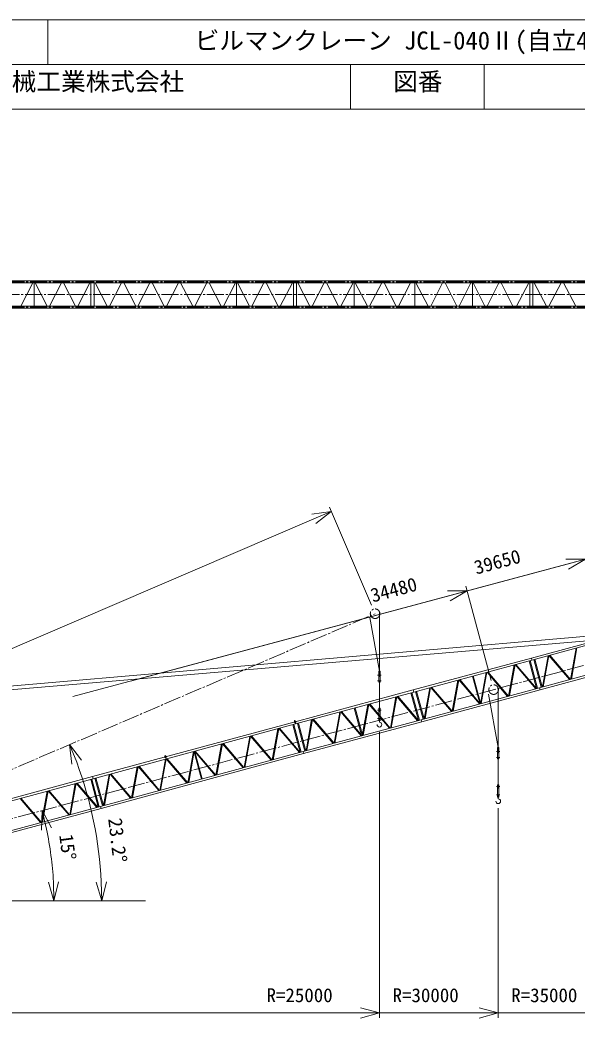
# Model space of a CAD drawing. Units: millimetres, scale not verified. Extents: x -37082 to 37030, y -50564 to 50567.
# Drawn here: x -12874 to 10652, y 8416 to 50567 of the extents above; entities that cross this region are included whole.
import ezdxf
from ezdxf.enums import TextEntityAlignment as Align

# ---------------------------------------------------------------- set-up
doc = ezdxf.new("R2010")
doc.units = ezdxf.units.MM
doc.header["$LTSCALE"] = 80
doc.linetypes.add('CHAIN2', pattern=[12, 9, -1, 1, -1])
for name, color, linetype, lineweight in [('0-1_10 常用実線', 3, 'Continuous', 18), ('0-3_12 常用一点鎖線', 3, 'CHAIN2', 18), ('0-4_05 寸法', 7, 'Continuous', 18)]:
    doc.layers.add(name, color=color, linetype=linetype, lineweight=lineweight)
doc.styles.add('ＭＳ ゴシック', font='')
doc.styles.get('ＭＳ ゴシック').set_extended_font_data('MS Gothic')

msp = doc.modelspace()

# ---------------------------------------------------------------- linework, layer by layer
at = {"layer": '0-1_10 常用実線'}
for p, q in [((-9808.73, 39549.47), (-18359.43, 39549.47)), ((-9808.73, 39460.37), (-18359.43, 39460.37)), ((-12835.13, 38479.47), (-12326.23, 39460.37)), ((-12280.03, 39460.37), (-12280.03, 38479.47)), ((-12233.83, 39460.37), (-11724.93, 38479.47)), ((-11632.53, 38479.47), (-11123.63, 39460.37)), ((-11031.13, 39460.37), (-10522.23, 38479.47)), ((-10429.83, 38479.47), (-9920.93, 39460.37)), ((-9874.73, 39460.37), (-9874.73, 38479.47)), ((-9808.73, 39549.47), (-9808.73, 39460.37)), ((-1258.03, 39549.47), (-9808.73, 39549.47)), ((-1258.03, 39460.37), (-9808.73, 39460.37)), ((-9742.73, 39460.37), (-9742.73, 38479.47)), ((-9696.53, 39460.37), (-9187.63, 38479.47)), ((-9095.13, 38479.47), (-8586.23, 39460.37)), ((-8493.83, 39460.37), (-7984.93, 38479.47)), ((-7892.53, 38479.47), (-7383.63, 39460.37)), ((-7291.13, 39460.37), (-6782.23, 38479.47)), ((-6689.83, 38479.47), (-6180.93, 39460.37)), ((-6088.53, 39460.37), (-5579.63, 38479.47)), ((-5487.13, 38479.47), (-4978.23, 39460.37)), ((-4885.83, 39460.37), (-4376.93, 38479.47)), ((-4284.53, 38479.47), (-3775.63, 39460.37)), ((-3729.43, 39460.37), (-3729.43, 38479.47)), ((-3683.13, 39460.37), (-3174.33, 38479.47)), ((-3081.83, 38479.47), (-2572.93, 39460.37)), ((-2480.53, 39460.37), (-1971.63, 38479.47)), ((-1879.13, 38479.47), (-1370.33, 39460.37)), ((-1324.03, 39460.37), (-1324.03, 38479.47)), ((-1258.03, 39549.47), (-1258.03, 39460.37)), ((3735.07, 39549.47), (-1258.03, 39549.47)), ((3735.07, 39460.37), (-1258.03, 39460.37)), ((-1192.03, 39460.37), (-1192.03, 38479.47)), ((-1145.33, 39460.37), (-630.83, 38479.47)), ((-537.43, 38479.47), (-22.93, 39460.37)), ((70.57, 39460.37), (584.97, 38479.47)), ((678.47, 38479.47), (1192.97, 39460.37)), ((1239.67, 39460.37), (1239.67, 38479.47)), ((1286.37, 39460.37), (1800.87, 38479.47)), ((1894.37, 38479.47), (2408.77, 39460.37)), ((2502.27, 39460.37), (3016.77, 38479.47)), ((3110.17, 38479.47), (3624.67, 39460.37)), ((3735.07, 39549.47), (3735.07, 39460.37)), ((3735.07, 39549.47), (8728.28, 39549.47)), ((3735.07, 39460.37), (8728.28, 39460.37)), ((3801.07, 39460.37), (3801.07, 38479.47)), ((4359.97, 38479.47), (3845.47, 39460.37)), ((4977.11, 39460.37), (4482.04, 38479.47)), ((5076.04, 39460.37), (5571.11, 38479.47)), ((6165.11, 39460.37), (5670.04, 38479.47)), ((6232.77, 39460.37), (6232.77, 38479.47)), ((6264.04, 39460.37), (6759.11, 38479.47)), ((6858.05, 38479.47), (7353.19, 39460.37)), ((7452.13, 39460.37), (7947.2, 38479.47)), ((8616.88, 39460.37), (8092.48, 38479.47)), ((8664.58, 39460.37), (8664.58, 38479.47)), ((8728.28, 39549.47), (16919.48, 39549.47)), ((8728.28, 39549.47), (8728.28, 39460.37)), ((8728.28, 39460.37), (16848.48, 39460.37)), ((8791.98, 39460.37), (8791.98, 38479.47)), ((8839.68, 39460.37), (9364.08, 38479.47)), ((9459.38, 38479.47), (9983.78, 39460.37)), ((10079.08, 39460.37), (10603.58, 38479.47)), ((-9808.73, 38479.47), (-18359.43, 38479.47)), ((-9808.73, 38390.37), (-18359.43, 38390.37)), ((-9808.73, 38390.37), (-9808.73, 38479.47)), ((-1258.03, 38479.47), (-9808.73, 38479.47)), ((-1258.03, 38390.37), (-9808.73, 38390.37)), ((-1258.03, 38479.47), (-1258.03, 38390.37)), ((3735.07, 38479.47), (-1258.03, 38479.47)), ((3735.07, 38390.37), (-1258.03, 38390.37)), ((3735.07, 38479.47), (3735.07, 38390.37)), ((3735.07, 38479.47), (8728.28, 38479.47)), ((3735.07, 38390.37), (8728.28, 38390.37)), ((8728.28, 38479.47), (16848.48, 38479.47)), ((8728.28, 38479.47), (8728.28, 38390.37)), ((8728.28, 38390.37), (16919.48, 38390.37)), ((1894.6, 25325.09), (2309.12, 23070.49)), ((2309.12, 22829.43), (2309.12, 25570.49)), ((2309.12, 22829.43), (2309.12, 25570.49)), ((-27483.23, 21206.26), (17109.08, 25064.72)), ((-15873.95, 22051.8), (17126.39, 24864.71)), ((8725.94, 23620.19), (11847.04, 24463.99)), ((8749.24, 23534.19), (11864.24, 24376.29)), ((10376.44, 22719.69), (10613.44, 24038.19)), ((10412.74, 22729.59), (10649.74, 24047.99)), ((3735.14, 22270.99), (8725.94, 23620.19)), ((8725.94, 23620.19), (8749.24, 23534.19)), ((8725.94, 23620.19), (8749.24, 23534.19)), ((9189.04, 22398.69), (9426.04, 23717.19)), ((9225.34, 22408.59), (9462.34, 23726.99)), ((9466.74, 23728.19), (10335.74, 22708.69)), ((9503.04, 23737.99), (10372.04, 22718.59)), ((3758.34, 22184.99), (8749.24, 23534.19)), ((7759.34, 22012.19), (7996.34, 23330.69)), ((7795.64, 22022.09), (8032.64, 23340.49)), ((8037.04, 23341.69), (8906.04, 22322.19)), ((8073.34, 23351.49), (8942.34, 22332.09)), ((8630.14, 23501.99), (8946.14, 22333.09)), ((8671.34, 23513.19), (8987.34, 22344.19)), ((8827.04, 23555.19), (9143.04, 22386.29)), ((8868.24, 23566.39), (9184.24, 22397.49)), ((12181.94, 23207.79), (9065.24, 22365.29)), ((2232.28, 22901.49), (2379.99, 22901.49)), ((2232.28, 22901.49), (2379.99, 22901.49)), ((2279.12, 23070.49), (2339.12, 23070.49)), ((2279.12, 22601.49), (2279.12, 23070.49)), ((2279.12, 22601.49), (2279.12, 23070.49)), ((2279.12, 23070.49), (2339.12, 23070.49)), ((2339.12, 22601.49), (2339.12, 23070.49)), ((6545.24, 21716.29), (6237.34, 22855.19)), ((6578.04, 21725.09), (6270.14, 22863.99)), ((6571.94, 21691.19), (6808.94, 23009.69)), ((6608.34, 21701.09), (6845.24, 23019.49)), ((6849.64, 23020.69), (7718.64, 22001.19)), ((6885.94, 23030.49), (7754.94, 22011.09)), ((12207.84, 23122.59), (9088.44, 22279.29)), ((2232.28, 22651.49), (2379.99, 22651.49)), ((2232.28, 22651.49), (2379.99, 22651.49)), ((2279.12, 22601.49), (2339.12, 22601.49)), ((2309.12, 21346.19), (2309.12, 22671.49)), ((2309.12, 21346.19), (2309.12, 22671.49)), ((4074.34, 21015.99), (9065.24, 22365.29)), ((4197.24, 21049.19), (4434.24, 22367.69)), ((4233.54, 21059.09), (4470.54, 22377.49)), ((4474.94, 22378.69), (5343.94, 21359.19)), ((4511.24, 22388.49), (5380.24, 21369.09)), ((5384.64, 21370.19), (5621.64, 22688.69)), ((5420.94, 21380.09), (5657.94, 22698.49)), ((5662.24, 22699.69), (6531.34, 21680.19)), ((5698.64, 22709.49), (6567.64, 21690.09)), ((9065.24, 22365.29), (9088.44, 22279.29)), ((9065.24, 22365.29), (9088.44, 22279.29)), ((-1255.76, 20921.79), (3735.14, 22270.99)), ((-1232.46, 20835.69), (3758.34, 22184.99)), ((2768.54, 20662.99), (3005.54, 21981.39)), ((2804.84, 20672.79), (3041.84, 21991.29)), ((3046.24, 21992.39), (3915.24, 20972.99)), ((3082.54, 22002.29), (3951.54, 20982.79)), ((3639.24, 22152.79), (3955.34, 20983.79)), ((3680.54, 22163.89), (3996.54, 20994.99)), ((3735.14, 22270.99), (3758.34, 22184.99)), ((3735.14, 22270.99), (3758.34, 22184.99)), ((3836.24, 22205.99), (4152.24, 21037.09)), ((3877.44, 22217.19), (4193.44, 21048.19)), ((4097.64, 20929.99), (9088.44, 22279.29)), ((6909.12, 22092.5), (7323.64, 19837.89)), ((7323.64, 19596.84), (7323.64, 22337.89)), ((7323.64, 19596.84), (7323.64, 22337.89)), ((1554.44, 20366.99), (1246.54, 21505.89)), ((1587.24, 20375.89), (1279.34, 21514.79)), ((1581.14, 20341.99), (1818.14, 21660.39)), ((1617.44, 20351.79), (1854.44, 21670.29)), ((1858.84, 21671.39), (2727.84, 20651.99)), ((1895.14, 21681.29), (2764.14, 20661.79)), ((2279.12, 21501.49), (2279.12, 20981.49)), ((2279.12, 21501.49), (2339.12, 21501.49)), ((2279.12, 21501.49), (2279.12, 20981.49)), ((2279.12, 21501.49), (2339.12, 21501.49)), ((2339.12, 21501.49), (2339.12, 20981.49)), ((2339.12, 21501.49), (2339.12, 20981.49)), ((393.74, 20020.99), (630.74, 21339.49)), ((430.04, 20030.79), (667.04, 21349.29)), ((671.44, 21350.49), (1540.44, 20330.99)), ((707.74, 21360.29), (1576.74, 20340.79)), ((2232.28, 21421.49), (2379.99, 21421.49)), ((2232.28, 21421.49), (2379.99, 21421.49)), ((-9808.66, 18609.49), (-1255.76, 20921.79)), ((-9785.46, 18523.49), (-1232.46, 20835.69)), ((-1351.86, 20803.49), (-1035.86, 19634.49)), ((-1310.66, 20814.59), (-994.66, 19645.69)), ((-1232.69, 20835.71), (-1276.05, 20997.53)), ((-1255.76, 20921.79), (-1232.46, 20835.69)), ((-1255.76, 20921.79), (-1232.46, 20835.69)), ((-1154.66, 20856.79), (-838.66, 19687.89)), ((-1113.36, 20867.89), (-797.36, 19698.99)), ((-916.46, 19666.79), (4074.34, 21015.99)), ((-893.26, 19580.79), (4097.64, 20929.99)), ((-793.66, 19699.99), (-556.66, 21018.49)), ((-757.26, 19709.79), (-520.36, 21028.29)), ((-515.96, 21029.49), (353.04, 20009.99)), ((-479.66, 21039.29), (389.34, 20019.79)), ((2232.28, 21071.49), (2379.99, 21071.49)), ((2232.28, 21071.49), (2379.99, 21071.49)), ((2232.28, 21071.49), (2379.99, 21071.49)), ((2279.12, 20981.49), (2339.12, 20981.49)), ((2279.12, 20981.49), (2339.12, 20981.49)), ((2309.12, 20906.49), (2309.12, 21071.49)), ((2309.12, 20906.49), (2309.12, 21071.49)), ((4074.34, 21015.99), (4097.64, 20929.99)), ((4074.34, 21015.99), (4097.64, 20929.99)), ((-3408.76, 18992.99), (-3171.76, 20311.49)), ((-3372.46, 19002.89), (-3135.46, 20321.29)), ((-3131.06, 20322.49), (-2262.06, 19302.99)), ((-3094.76, 20332.29), (-2225.76, 19312.89)), ((-2221.36, 19313.99), (-1984.36, 20632.49)), ((-2185.06, 19323.89), (-1948.06, 20642.29)), ((-1943.66, 20643.49), (-1074.66, 19623.99)), ((-1907.36, 20653.29), (-1038.36, 19633.89)), ((-4596.06, 18671.99), (-4359.16, 19990.49)), ((-4559.76, 18681.89), (-4322.86, 20000.29)), ((-4318.46, 20001.49), (-3449.46, 18981.99)), ((-4282.16, 20011.29), (-3413.16, 18991.89)), ((7293.64, 19837.89), (7353.64, 19837.89)), ((7293.64, 19368.89), (7293.64, 19837.89)), ((7293.64, 19368.89), (7293.64, 19837.89)), ((7293.64, 19837.89), (7353.64, 19837.89)), ((7353.64, 19368.89), (7353.64, 19837.89)), ((-9469.46, 17354.59), (-916.46, 19666.79)), ((-9446.16, 17268.59), (-893.26, 19580.79)), ((-6697.56, 19358.27), (-6740.92, 19520.09)), ((-5783.46, 18350.99), (-5546.46, 19669.49)), ((-5747.16, 18360.89), (-5510.16, 19679.29)), ((-5516.26, 19645.39), (-5208.36, 18506.49)), ((-5505.76, 19680.49), (-4636.76, 18660.99)), ((-5483.46, 19654.29), (-5175.56, 18515.39)), ((-5469.46, 19690.29), (-4600.46, 18670.89)), ((-916.46, 19666.79), (-893.26, 19580.79)), ((-916.46, 19666.79), (-893.26, 19580.79)), ((7246.8, 19668.89), (7394.51, 19668.89)), ((7246.8, 19668.89), (7394.51, 19668.89)), ((7246.8, 19418.89), (7394.51, 19418.89)), ((7246.8, 19418.89), (7394.51, 19418.89)), ((7323.64, 18113.59), (7323.64, 19438.89)), ((7323.64, 18113.59), (7323.64, 19438.89)), ((-8158.26, 17709.09), (-7921.26, 19027.49)), ((-8121.96, 17718.89), (-7884.96, 19037.29)), ((-7880.56, 19038.49), (-7011.56, 18019.09)), ((-7844.26, 19048.29), (-6975.26, 18028.89)), ((-6970.86, 18030.09), (-6733.86, 19348.49)), ((-6934.56, 18039.89), (-6697.56, 19358.29)), ((-6693.16, 19359.49), (-5824.16, 18339.99)), ((-6656.86, 19369.29), (-5787.86, 18349.89)), ((7293.64, 19368.89), (7353.64, 19368.89)), ((-18361.66, 16297.29), (-9808.66, 18609.49)), ((-9808.66, 18609.49), (-9785.46, 18523.49)), ((-9808.66, 18609.49), (-9785.46, 18523.49)), ((-9666.36, 18555.69), (-9350.36, 17386.79)), ((-9345.66, 17388.09), (-9108.66, 18706.49)), ((-9309.26, 17397.89), (-9072.36, 18716.29)), ((-9067.96, 18717.49), (-8198.96, 17698.09)), ((-9031.66, 18727.29), (-8162.66, 17707.89)), ((-18338.46, 16211.29), (-9785.46, 18523.49)), ((-10774.36, 17001.79), (-10537.36, 18320.29)), ((-10738.06, 17011.59), (-10501.06, 18330.09)), ((-10496.66, 18331.29), (-9627.66, 17311.79)), ((-10460.36, 18341.09), (-9591.36, 17321.59)), ((-9881.36, 18497.59), (-9565.36, 17328.69)), ((-9840.16, 18508.69), (-9524.16, 17339.79)), ((-9707.56, 18544.59), (-9391.56, 17375.59)), ((7246.8, 18188.89), (7394.51, 18188.89)), ((7246.8, 18188.89), (7394.51, 18188.89)), ((7293.64, 18268.89), (7293.64, 17748.89)), ((7293.64, 18268.89), (7353.64, 18268.89)), ((7293.64, 18268.89), (7293.64, 17748.89)), ((7293.64, 18268.89), (7353.64, 18268.89)), ((7353.64, 18268.89), (7353.64, 17748.89)), ((7353.64, 18268.89), (7353.64, 17748.89)), ((-11961.66, 16680.79), (-11724.76, 17999.29)), ((-11925.36, 16690.59), (-11688.36, 18009.09)), ((-11684.06, 18010.29), (-10815.06, 16990.79)), ((-11647.76, 18020.09), (-10778.66, 17000.59)), ((7246.8, 17838.89), (7394.51, 17838.89)), ((7246.8, 17838.89), (7394.51, 17838.89)), ((7246.8, 17838.89), (7394.51, 17838.89)), ((7293.64, 17748.89), (7353.64, 17748.89)), ((7293.64, 17748.89), (7353.64, 17748.89)), ((7323.64, 17673.89), (7323.64, 17838.89)), ((7323.64, 17673.89), (7323.64, 17838.89)), ((-18022.36, 15042.39), (-9469.46, 17354.59)), ((-12871.36, 17689.29), (-12002.36, 16669.79)), ((-12835.06, 17699.09), (-11966.06, 16679.59)), ((-9469.46, 17354.59), (-9446.16, 17268.59)), ((-9469.46, 17354.59), (-9446.16, 17268.59)), ((-17999.16, 14956.39), (-9446.16, 17268.59))]:
    msp.add_line(p, q, dxfattribs=at)
for points in [[(2279.12, 22601.49), (2339.12, 22601.49), (2339.12, 23070.49)], [(7293.64, 19368.89), (7353.64, 19368.89), (7353.64, 19837.89)]]:
    msp.add_lwpolyline(points, dxfattribs=at)
for centre in [(-1255.76, 20921.79), (-6720.63, 19444.35)]:
    msp.add_circle(centre, 40, dxfattribs=at)
for centre in [(2309.12, 20806.49), (2309.12, 20806.49), (7323.64, 17573.89), (7323.64, 17573.89)]:
    msp.add_arc(centre, 100, 180, 90, dxfattribs=at)
at = {"layer": '0-3_12 常用一点鎖線'}
for p, q in [((-9808.73, 39504.97), (-18359.43, 39504.97)), ((-1258.03, 39504.97), (-9808.73, 39504.97)), ((3735.07, 39504.97), (-1258.03, 39504.97)), ((8728.28, 39504.92), (3735.07, 39504.92)), ((8728.28, 39504.97), (17116.58, 39504.97)), ((-28977.84, 38969.97), (19313.12, 38969.97)), ((-9808.73, 38434.97), (-18359.43, 38434.97)), ((-1258.03, 38434.97), (-9808.73, 38434.97)), ((3735.07, 38434.97), (-1258.03, 38434.97)), ((3735.07, 38434.97), (8728.28, 38434.92)), ((8728.28, 38434.97), (17116.58, 38434.97)), ((-26176.36, 13361.59), (2123.82, 25491.07)), ((17422.37, 25043.84), (-26176.36, 13361.59))]:
    msp.add_line(p, q, dxfattribs=at)
for centre in [(2123.82, 25491.07), (7128.91, 22285.71)]:
    msp.add_circle(centre, 201.61, dxfattribs=at)
at = {"layer": '0-4_05 寸法'}
for p, q in [((-11697.02, 50566.88), (-11697.02, 48680.1)), ((-20169.02, 48680.1), (20221.14, 48680.1)), ((1088.34, 48680.1), (1088.34, 46793.31)), ((6732.33, 48680.1), (6732.33, 46793.31)), ((1966.24, 25858.72), (194.77, 29991.89)), ((273.55, 29808.06), (-461.75, 29492.91)), ((-27291.32, 17993.75), (-461.75, 29492.91)), ((15226.7, 28924.09), (-5647.03, 23331.01)), ((10232.86, 27586), (-8143.95, 22661.97)), ((11005.6, 27793.06), (10232.86, 27586)), ((7025.38, 22672.08), (5960, 26648.15)), ((5239.02, 26247.92), (-10640.87, 21992.93)), ((6011.76, 26454.97), (5239.02, 26247.92)), ((2309.12, 20506.49), (2309.12, 8429.96)), ((-10776, 19962.2), (-10478.49, 19219.57)), ((-11940.39, 17176.11), (-11754.38, 16398.03)), ((7323.64, 17273.89), (7323.64, 8429.96)), ((-11438.2, 13361.59), (-11459.91, 14161.3)), ((-9421.09, 13361.59), (-9440.19, 14161.37)), ((-26176.36, 13361.59), (-7569.45, 13361.59)), ((-21876.36, 8629.96), (1509.12, 8629.96)), ((-21876.36, 8629.96), (6523.64, 8629.96)), ((-21876.36, 8629.96), (11523.64, 8629.96)), ((-21876.36, 8629.96), (16527.49, 8629.96)), ((2309.12, 8629.96), (1509.12, 8629.96)), ((7323.64, 8629.96), (6523.64, 8629.96))]:
    msp.add_line(p, q, dxfattribs=at)
msp.add_lwpolyline([(-20169.02, 50566.88), (20221.14, 50566.88), (20221.14, 46793.31), (-20169.02, 46793.31)], close=True, dxfattribs=at)
for points in [[(-546.2, 29689.94), (273.55, 29808.06), (-377.31, 29295.88)], [(10177.38, 27793.06), (11005.6, 27793.06), (10288.34, 27378.95)], [(5183.54, 26454.97), (6011.76, 26454.97), (5294.5, 26040.86)], [(-10677.48, 19139.86), (-10776, 19962.2), (-10279.51, 19299.29)], [(-11962.87, 16348.19), (-11940.39, 17176.11), (-11545.9, 16447.87)], [(-11245.63, 14167.12), (-11438.2, 13361.59), (-11674.19, 14155.48)], [(-9225.89, 14166.48), (-9421.09, 13361.59), (-9654.49, 14156.25)], [(1509.12, 8844.32), (2309.12, 8629.96), (1509.12, 8415.6)], [(6523.64, 8844.32), (7323.64, 8629.96), (6523.64, 8415.6)]]:
    msp.add_lwpolyline(points, dxfattribs=at)
for radius, start, end in [(16755.26, 2.73591, 20.46409), (14738.16, 3.11045, 11.88956)]:
    msp.add_arc((-26176.36, 13361.59), radius, start, end, dxfattribs=at)

# ---------------------------------------------------------------- texts
at = {"layer": '0-4_05 寸法', "style": 'ＭＳ ゴシック'}
for s, height, p in [('図面名称   \u3000\u3000\u3000\u3000\u3000\u3000\u3000ビルマンクレーン JCL-040Ⅱ(自立40m)', 762.5, (-18489.01, 49089.59)), ('\u3000\u3000竹本機械工業株式会社      \u3000\u3000\u3000\u3000\u3000 図番     \u3000\u3000\u3000\u3000TZK0037', 762.5, (-18419.68, 47356.26)), ('R=25000', 586.5, (-2460.88, 8909.96)), ('R=30000', 586.5, (2862.03, 8909.96)), ('R=35000', 586.5, (7873.23, 8909.96))]:
    msp.add_text(s, height=height, dxfattribs=at).set_placement(p, align=Align.BOTTOM_LEFT)
for s, rotation, p in [('39650', 15, (6442.22, 26971.8)), ('34480', 15, (2070.65, 25794.69)), ('23.2°', 276.676, (-9324.12, 16810.78)), ('15°', 277.5, (-11391.1, 16115.01))]:
    msp.add_text(s, height=586.5, rotation=rotation, dxfattribs=at).set_placement(p, align=Align.BOTTOM_LEFT)

doc.saveas('drawing.dxf')
